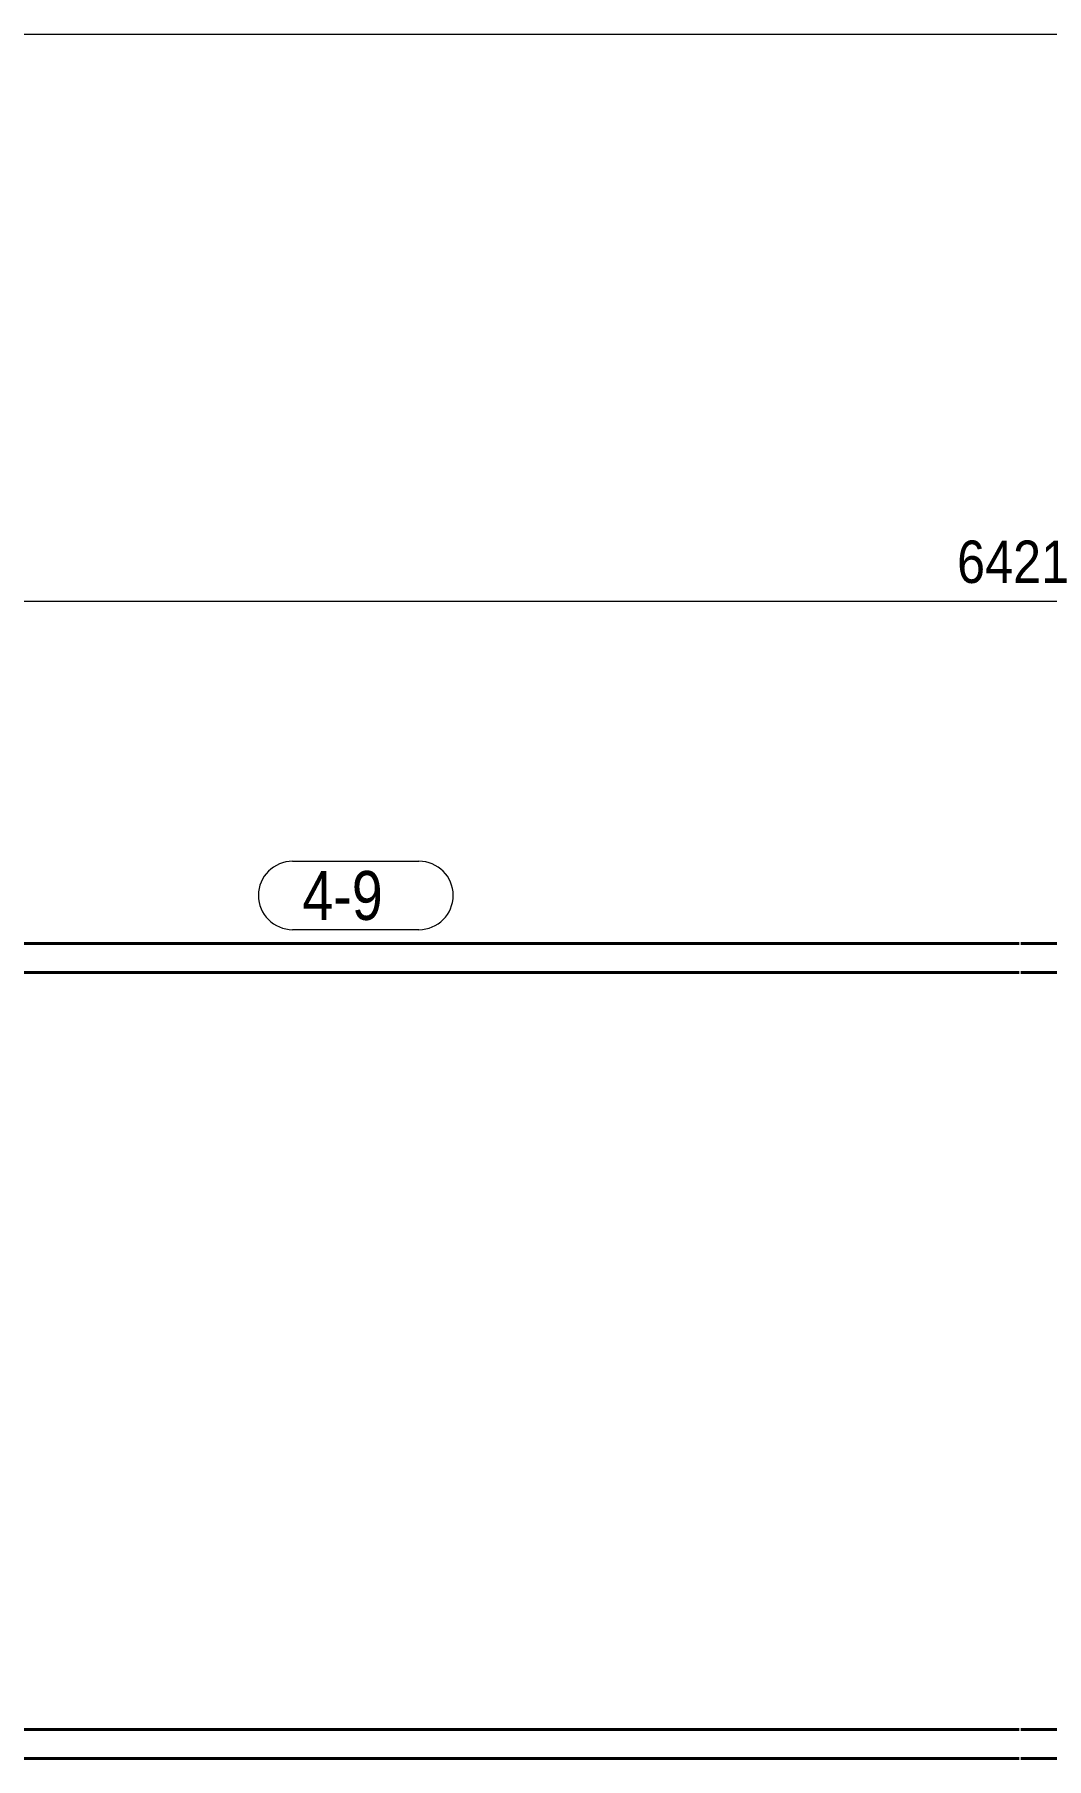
# Model space of a CAD drawing. Header units: millimetres. Extents: x 2 to 287, y 5 to 195.
# Drawn here: x 82.6 to 144.7, y 89.2 to 195 of the extents above; entities that cross this region are included whole.
import ezdxf

# ---------------------------------------------------------------- set-up
doc = ezdxf.new("R2010")
doc.units = ezdxf.units.MM
for name, color, linetype, lineweight in [('Cotation', 7, 'Continuous', 0), ('Feuille dessin', 5, 'Continuous', 0), ('Piece', 2, 'Continuous', 0), ('Repère pièce', 3, 'Continuous', 0)]:
    doc.layers.add(name, color=color, linetype=linetype, lineweight=lineweight)
doc.styles.add('ARIAL', font='ARIAL.TTF')
doc.styles.add('COMIC_SANS_MS', font='COMIC.TTF')

# ---------------------------------------------------------------- blocks, each defined once
blk = doc.blocks.new('*A3')
at = {"layer": 'Piece', "color": 2, "linetype": 'Continuous', "lineweight": 40}
for p, q in [((76.347373, 139.229335), (143.014039, 139.229335)), ((143.114039, 139.229335), (209.780706, 139.229335)), ((143.014039, 137.446001), (76.347373, 137.446001)), ((209.780706, 137.446001), (143.114039, 137.446001)), ((76.347373, 91.012668), (143.014039, 91.012668)), ((143.114039, 91.012668), (209.780706, 91.012668)), ((143.014039, 89.229335), (76.347373, 89.229335)), ((209.780706, 89.229335), (143.114039, 89.229335))]:
    blk.add_line(p, q, dxfattribs=at)
blk = doc.blocks.new('*A4')
at = {"layer": 'Feuille dessin', "linetype": 'Continuous', "lineweight": 0}
blk.add_line((282, 195), (5, 195), dxfattribs=at)
blk = doc.blocks.new('*A10')
at = {"layer": 'Cotation', "linetype": 'Continuous', "lineweight": 0}
blk.add_line((66.35, 160.23), (219.78, 160.23), dxfattribs=at)
at = {"layer": 'Cotation', "style": 'ARIAL', "width": 0.85}
blk.add_text('6421', height=2.6, dxfattribs=at).set_placement((139.21, 161.35))
blk = doc.blocks.new('*A30')
at = {"layer": 'Repère pièce', "linetype": 'Continuous', "lineweight": 0}
for p, q in [((98.447373, 144.279335), (106.196689, 144.279335)), ((106.196689, 140.079335), (98.447373, 140.079335))]:
    blk.add_line(p, q, dxfattribs=at)
for centre, start, end in [((98.447373, 142.179335), 90, 270), ((106.196689, 142.179335), 270, 90)]:
    blk.add_arc(centre, 2.1, start, end, dxfattribs=at)
at = {"layer": 'Repère pièce', "style": 'COMIC_SANS_MS', "width": 0.85}
blk.add_text('4-9', height=3, dxfattribs=at).set_placement((99.047373, 140.679335))

msp = doc.modelspace()

# ---------------------------------------------------------------- block references
at = {"lineweight": 0}
for name in ['*A4', '*A10', '*A30', '*A3']:
    msp.add_blockref(name, (0, 0), dxfattribs=at)

doc.saveas('drawing.dxf')
